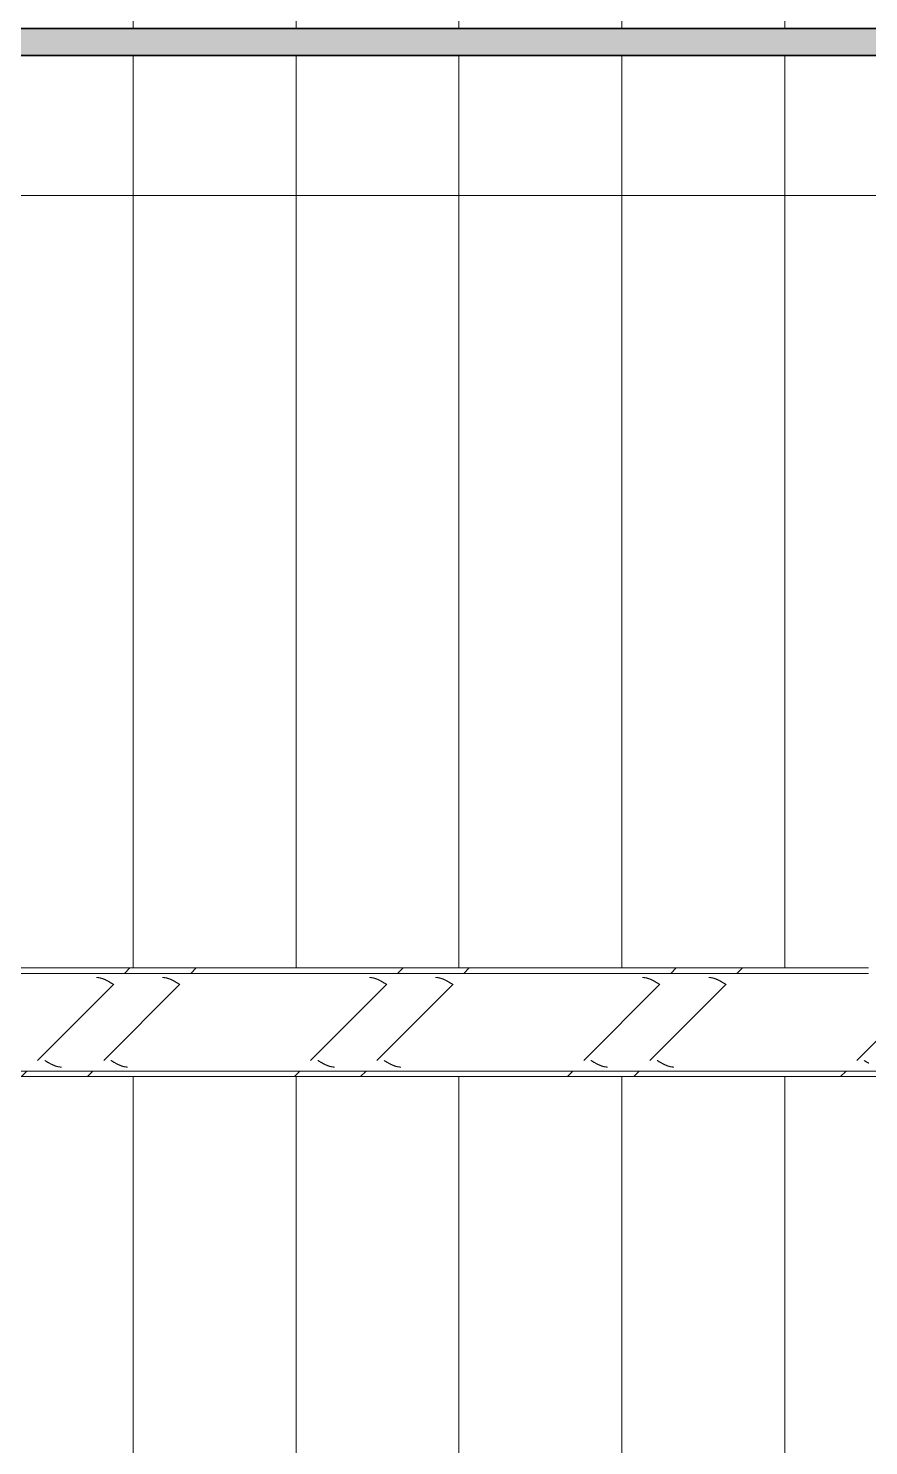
# Model space of a CAD drawing. Header units: centimetres. Extents: x 710 to 12582, y -437 to 1921.
# Drawn here: x 9595.6 to 9750.3, y 649.8 to 910.8 of the extents above; entities that cross this region are included whole.
import ezdxf

# ---------------------------------------------------------------- set-up
doc = ezdxf.new("R2010")
doc.units = ezdxf.units.CM
for name, color, linetype, lineweight in [('A-CLNG', 7, 'Continuous', 9), ('A-ROOF', 7, 'Continuous', 9), ('A-ROOF-PATT', 7, 'Continuous', 35), ('A-WALL-PATT', 7, 'Continuous', 35), ('S-BEAM', 7, 'Continuous', 9)]:
    doc.layers.add(name, color=color, linetype=linetype, lineweight=lineweight)
pattern_1 = [(45, (-4995.467, 712), (-25.14472, 25.14472), []), (45, (-4995.467, 750.1), (-25.14472, 25.14472), [])]

# ---------------------------------------------------------------- blocks, each defined once
blk = doc.blocks.new('FP_32-Sección 5')
at = {"layer": 'S-BEAM', "color": 9, "true_color": 0xc0c0c0}
for p, q in [((-10222.21, 736.04), (-10222.17, 736.04)), ((-10222.17, 736.04), (-10222.12, 736.04)), ((-10222.12, 736.04), (-10222.07, 736.03)), ((-10222.07, 736.03), (-10222.02, 736.03)), ((-10222.02, 736.03), (-10221.97, 736.03)), ((-10221.97, 736.03), (-10221.92, 736.02)), ((-10221.92, 736.02), (-10221.87, 736.02)), ((-10221.87, 736.02), (-10221.83, 736.01)), ((-10221.83, 736.01), (-10221.78, 736)), ((-10221.78, 736), (-10221.73, 735.99)), ((-10221.73, 735.99), (-10221.68, 735.99)), ((-10221.68, 735.99), (-10221.63, 735.98)), ((-10221.63, 735.98), (-10221.58, 735.97)), ((-10221.58, 735.97), (-10221.53, 735.96)), ((-10221.53, 735.96), (-10221.49, 735.95)), ((-10221.49, 735.95), (-10221.44, 735.93)), ((-10221.44, 735.93), (-10221.39, 735.92)), ((-10221.39, 735.92), (-10221.34, 735.91)), ((-10221.34, 735.91), (-10221.29, 735.89)), ((-10221.29, 735.89), (-10221.24, 735.88)), ((-10221.24, 735.88), (-10221.19, 735.86)), ((-10221.19, 735.86), (-10221.15, 735.85)), ((-10221.15, 735.85), (-10221.1, 735.83)), ((-10221.1, 735.83), (-10221.05, 735.81)), ((-10221.05, 735.81), (-10221, 735.8)), ((-10221, 735.8), (-10220.95, 735.78)), ((-10220.95, 735.78), (-10220.9, 735.76)), ((-10220.9, 735.76), (-10220.85, 735.74)), ((-10220.85, 735.74), (-10220.81, 735.72)), ((-10220.81, 735.72), (-10220.76, 735.7)), ((-10220.76, 735.7), (-10220.71, 735.68)), ((-10220.71, 735.68), (-10220.66, 735.66)), ((-10220.66, 735.66), (-10220.61, 735.64)), ((-10220.61, 735.64), (-10220.56, 735.61)), ((-10220.56, 735.61), (-10220.51, 735.59)), ((-10220.51, 735.59), (-10220.47, 735.57)), ((-10220.47, 735.57), (-10220.42, 735.54)), ((-10220.42, 735.54), (-10220.37, 735.52)), ((-10220.37, 735.52), (-10220.32, 735.49)), ((-10220.32, 735.49), (-10220.27, 735.47)), ((-10220.27, 735.47), (-10220.22, 735.44)), ((-10220.22, 735.44), (-10220.17, 735.42)), ((-10220.17, 735.42), (-10220.13, 735.39)), ((-10220.13, 735.39), (-10220.08, 735.36)), ((-10220.08, 735.36), (-10220.03, 735.34)), ((-10220.03, 735.34), (-10219.98, 735.31)), ((-10219.98, 735.31), (-10219.93, 735.28)), ((-10219.93, 735.28), (-10219.88, 735.25)), ((-10219.88, 735.25), (-10219.83, 735.22)), ((-10219.83, 735.22), (-10219.79, 735.2)), ((-10219.79, 735.2), (-10219.74, 735.17)), ((-10219.74, 735.17), (-10219.69, 735.14)), ((-10219.69, 735.14), (-10219.64, 735.11)), ((-10219.64, 735.11), (-10219.59, 735.08)), ((-10219.59, 735.08), (-10219.54, 735.05)), ((-10219.54, 735.05), (-10219.49, 735.02)), ((-10219.49, 735.02), (-10219.44, 734.99)), ((-10219.44, 734.99), (-10219.4, 734.96)), ((-10219.4, 734.96), (-10219.35, 734.93)), ((-10219.35, 734.93), (-10219.3, 734.9)), ((-10219.3, 734.9), (-10219.25, 734.87)), ((-10219.25, 734.87), (-10219.2, 734.84)), ((-10219.2, 734.84), (-10219.15, 734.81)), ((-10210.03, 736.04), (-10209.98, 736.04)), ((-10209.98, 736.04), (-10209.93, 736.04)), ((-10209.93, 736.04), (-10209.88, 736.03)), ((-10209.88, 736.03), (-10209.83, 736.03)), ((-10209.83, 736.03), (-10209.78, 736.03)), ((-10209.78, 736.03), (-10209.73, 736.02)), ((-10209.73, 736.02), (-10209.69, 736.02)), ((-10209.69, 736.02), (-10209.64, 736.01)), ((-10209.64, 736.01), (-10209.59, 736)), ((-10209.59, 736), (-10209.54, 735.99)), ((-10209.54, 735.99), (-10209.49, 735.99)), ((-10209.49, 735.99), (-10209.44, 735.98)), ((-10209.44, 735.98), (-10209.39, 735.97)), ((-10209.39, 735.97), (-10209.35, 735.96)), ((-10209.35, 735.96), (-10209.3, 735.95)), ((-10209.3, 735.95), (-10209.25, 735.93)), ((-10209.25, 735.93), (-10209.2, 735.92)), ((-10209.2, 735.92), (-10209.15, 735.91)), ((-10209.15, 735.91), (-10209.1, 735.89)), ((-10209.1, 735.89), (-10209.05, 735.88)), ((-10209.05, 735.88), (-10209, 735.86)), ((-10209, 735.86), (-10208.96, 735.85)), ((-10208.96, 735.85), (-10208.91, 735.83)), ((-10208.91, 735.83), (-10208.86, 735.81)), ((-10208.86, 735.81), (-10208.81, 735.8)), ((-10208.81, 735.8), (-10208.76, 735.78)), ((-10208.76, 735.78), (-10208.71, 735.76)), ((-10208.71, 735.76), (-10208.66, 735.74)), ((-10208.66, 735.74), (-10208.62, 735.72)), ((-10208.62, 735.72), (-10208.57, 735.7)), ((-10208.57, 735.7), (-10208.52, 735.68)), ((-10208.52, 735.68), (-10208.47, 735.66)), ((-10208.47, 735.66), (-10208.42, 735.64)), ((-10208.42, 735.64), (-10208.37, 735.61)), ((-10208.37, 735.61), (-10208.32, 735.59)), ((-10208.32, 735.59), (-10208.28, 735.57)), ((-10208.28, 735.57), (-10208.23, 735.54)), ((-10208.23, 735.54), (-10208.18, 735.52)), ((-10208.18, 735.52), (-10208.13, 735.49)), ((-10208.13, 735.49), (-10208.08, 735.47)), ((-10208.08, 735.47), (-10208.03, 735.44)), ((-10208.03, 735.44), (-10207.98, 735.42)), ((-10207.98, 735.42), (-10207.94, 735.39)), ((-10207.94, 735.39), (-10207.89, 735.36)), ((-10207.89, 735.36), (-10207.84, 735.34)), ((-10207.84, 735.34), (-10207.79, 735.31)), ((-10207.79, 735.31), (-10207.74, 735.28)), ((-10207.74, 735.28), (-10207.69, 735.25)), ((-10207.69, 735.25), (-10207.64, 735.22)), ((-10207.64, 735.22), (-10207.6, 735.2)), ((-10207.6, 735.2), (-10207.55, 735.17)), ((-10207.55, 735.17), (-10207.5, 735.14)), ((-10207.5, 735.14), (-10207.45, 735.11)), ((-10207.45, 735.11), (-10207.4, 735.08)), ((-10207.4, 735.08), (-10207.35, 735.05)), ((-10207.35, 735.05), (-10207.3, 735.02)), ((-10207.3, 735.02), (-10207.26, 734.99)), ((-10207.26, 734.99), (-10207.21, 734.96)), ((-10207.21, 734.96), (-10207.16, 734.93)), ((-10207.16, 734.93), (-10207.11, 734.9)), ((-10207.11, 734.9), (-10207.06, 734.87)), ((-10207.06, 734.87), (-10207.01, 734.84)), ((-10207.01, 734.84), (-10206.96, 734.81)), ((-10171.93, 736.04), (-10171.88, 736.04)), ((-10171.88, 736.04), (-10171.83, 736.04)), ((-10171.83, 736.04), (-10171.78, 736.03)), ((-10171.78, 736.03), (-10171.73, 736.03)), ((-10171.73, 736.03), (-10171.68, 736.03)), ((-10171.68, 736.03), (-10171.63, 736.02)), ((-10171.63, 736.02), (-10171.59, 736.02)), ((-10171.59, 736.02), (-10171.54, 736.01)), ((-10171.54, 736.01), (-10171.49, 736)), ((-10171.49, 736), (-10171.44, 735.99)), ((-10171.44, 735.99), (-10171.39, 735.99)), ((-10171.39, 735.99), (-10171.34, 735.98)), ((-10171.34, 735.98), (-10171.29, 735.97)), ((-10171.29, 735.97), (-10171.25, 735.96)), ((-10171.25, 735.96), (-10171.2, 735.95)), ((-10171.2, 735.95), (-10171.15, 735.93)), ((-10171.15, 735.93), (-10171.1, 735.92)), ((-10171.1, 735.92), (-10171.05, 735.91)), ((-10171.05, 735.91), (-10171, 735.89)), ((-10171, 735.89), (-10170.95, 735.88)), ((-10170.95, 735.88), (-10170.9, 735.86)), ((-10170.9, 735.86), (-10170.86, 735.85)), ((-10170.86, 735.85), (-10170.81, 735.83)), ((-10170.81, 735.83), (-10170.76, 735.81)), ((-10170.76, 735.81), (-10170.71, 735.8)), ((-10170.71, 735.8), (-10170.66, 735.78)), ((-10170.66, 735.78), (-10170.61, 735.76)), ((-10170.61, 735.76), (-10170.56, 735.74)), ((-10170.56, 735.74), (-10170.52, 735.72)), ((-10170.52, 735.72), (-10170.47, 735.7)), ((-10170.47, 735.7), (-10170.42, 735.68)), ((-10170.42, 735.68), (-10170.37, 735.66)), ((-10170.37, 735.66), (-10170.32, 735.64)), ((-10170.32, 735.64), (-10170.27, 735.61)), ((-10170.27, 735.61), (-10170.22, 735.59)), ((-10170.22, 735.59), (-10170.18, 735.57)), ((-10170.18, 735.57), (-10170.13, 735.54)), ((-10170.13, 735.54), (-10170.08, 735.52)), ((-10170.08, 735.52), (-10170.03, 735.49)), ((-10170.03, 735.49), (-10169.98, 735.47)), ((-10169.98, 735.47), (-10169.93, 735.44)), ((-10169.93, 735.44), (-10169.88, 735.42)), ((-10169.88, 735.42), (-10169.84, 735.39)), ((-10169.84, 735.39), (-10169.79, 735.36)), ((-10169.79, 735.36), (-10169.74, 735.34)), ((-10169.74, 735.34), (-10169.69, 735.31)), ((-10169.69, 735.31), (-10169.64, 735.28)), ((-10169.64, 735.28), (-10169.59, 735.25)), ((-10169.59, 735.25), (-10169.54, 735.22)), ((-10169.54, 735.22), (-10169.5, 735.2)), ((-10169.5, 735.2), (-10169.45, 735.17)), ((-10169.45, 735.17), (-10169.4, 735.14)), ((-10169.4, 735.14), (-10169.35, 735.11)), ((-10169.35, 735.11), (-10169.3, 735.08)), ((-10169.3, 735.08), (-10169.25, 735.05)), ((-10169.25, 735.05), (-10169.2, 735.02)), ((-10169.2, 735.02), (-10169.16, 734.99)), ((-10169.16, 734.99), (-10169.11, 734.96)), ((-10169.11, 734.96), (-10169.06, 734.93)), ((-10169.06, 734.93), (-10169.01, 734.9)), ((-10169.01, 734.9), (-10168.96, 734.87)), ((-10168.96, 734.87), (-10168.91, 734.84)), ((-10168.91, 734.84), (-10168.86, 734.81)), ((-10159.74, 736.04), (-10159.69, 736.04)), ((-10159.69, 736.04), (-10159.64, 736.04)), ((-10159.64, 736.04), (-10159.59, 736.03)), ((-10159.59, 736.03), (-10159.54, 736.03)), ((-10159.54, 736.03), (-10159.49, 736.03)), ((-10159.49, 736.03), (-10159.44, 736.02)), ((-10159.44, 736.02), (-10159.4, 736.02)), ((-10159.4, 736.02), (-10159.35, 736.01)), ((-10159.35, 736.01), (-10159.3, 736)), ((-10159.3, 736), (-10159.25, 735.99)), ((-10159.25, 735.99), (-10159.2, 735.99)), ((-10159.2, 735.99), (-10159.15, 735.98)), ((-10159.15, 735.98), (-10159.1, 735.97)), ((-10159.1, 735.97), (-10159.06, 735.96)), ((-10159.06, 735.96), (-10159.01, 735.95)), ((-10159.01, 735.95), (-10158.96, 735.93)), ((-10158.96, 735.93), (-10158.91, 735.92)), ((-10158.91, 735.92), (-10158.86, 735.91)), ((-10158.86, 735.91), (-10158.81, 735.89)), ((-10158.81, 735.89), (-10158.76, 735.88)), ((-10158.76, 735.88), (-10158.72, 735.86)), ((-10158.72, 735.86), (-10158.67, 735.85)), ((-10158.67, 735.85), (-10158.62, 735.83)), ((-10158.62, 735.83), (-10158.57, 735.81)), ((-10158.57, 735.81), (-10158.52, 735.8)), ((-10158.52, 735.8), (-10158.47, 735.78)), ((-10158.47, 735.78), (-10158.42, 735.76)), ((-10158.42, 735.76), (-10158.38, 735.74)), ((-10158.38, 735.74), (-10158.33, 735.72)), ((-10158.33, 735.72), (-10158.28, 735.7)), ((-10158.28, 735.7), (-10158.23, 735.68)), ((-10158.23, 735.68), (-10158.18, 735.66)), ((-10158.18, 735.66), (-10158.13, 735.64)), ((-10158.13, 735.64), (-10158.08, 735.61)), ((-10158.08, 735.61), (-10158.04, 735.59)), ((-10158.04, 735.59), (-10157.99, 735.57)), ((-10157.99, 735.57), (-10157.94, 735.54)), ((-10157.94, 735.54), (-10157.89, 735.52)), ((-10157.89, 735.52), (-10157.84, 735.49)), ((-10157.84, 735.49), (-10157.79, 735.47)), ((-10157.79, 735.47), (-10157.74, 735.44)), ((-10157.74, 735.44), (-10157.69, 735.42)), ((-10157.69, 735.42), (-10157.65, 735.39)), ((-10157.65, 735.39), (-10157.6, 735.36)), ((-10157.6, 735.36), (-10157.55, 735.34)), ((-10157.55, 735.34), (-10157.5, 735.31)), ((-10157.5, 735.31), (-10157.45, 735.28)), ((-10157.45, 735.28), (-10157.4, 735.25)), ((-10157.4, 735.25), (-10157.35, 735.22)), ((-10157.35, 735.22), (-10157.31, 735.2)), ((-10157.31, 735.2), (-10157.26, 735.17)), ((-10157.26, 735.17), (-10157.21, 735.14)), ((-10157.21, 735.14), (-10157.16, 735.11)), ((-10157.16, 735.11), (-10157.11, 735.08)), ((-10157.11, 735.08), (-10157.06, 735.05)), ((-10157.06, 735.05), (-10157.01, 735.02)), ((-10157.01, 735.02), (-10156.97, 734.99)), ((-10156.97, 734.99), (-10156.92, 734.96)), ((-10156.92, 734.96), (-10156.87, 734.93)), ((-10156.87, 734.93), (-10156.82, 734.9)), ((-10156.82, 734.9), (-10156.77, 734.87)), ((-10156.77, 734.87), (-10156.72, 734.84)), ((-10156.72, 734.84), (-10156.67, 734.81)), ((-10121.64, 736.04), (-10121.59, 736.04)), ((-10121.59, 736.04), (-10121.54, 736.04)), ((-10121.54, 736.04), (-10121.49, 736.03)), ((-10121.49, 736.03), (-10121.44, 736.03)), ((-10121.44, 736.03), (-10121.39, 736.03)), ((-10121.39, 736.03), (-10121.34, 736.02)), ((-10121.34, 736.02), (-10121.3, 736.02)), ((-10121.3, 736.02), (-10121.25, 736.01)), ((-10121.25, 736.01), (-10121.2, 736)), ((-10121.2, 736), (-10121.15, 735.99)), ((-10121.15, 735.99), (-10121.1, 735.99)), ((-10121.1, 735.99), (-10121.05, 735.98)), ((-10121.05, 735.98), (-10121, 735.97)), ((-10121, 735.97), (-10120.96, 735.96)), ((-10120.96, 735.96), (-10120.91, 735.95)), ((-10120.91, 735.95), (-10120.86, 735.93)), ((-10120.86, 735.93), (-10120.81, 735.92)), ((-10120.81, 735.92), (-10120.76, 735.91)), ((-10120.76, 735.91), (-10120.71, 735.89)), ((-10120.71, 735.89), (-10120.66, 735.88)), ((-10120.66, 735.88), (-10120.62, 735.86)), ((-10120.62, 735.86), (-10120.57, 735.85)), ((-10120.57, 735.85), (-10120.52, 735.83)), ((-10120.52, 735.83), (-10120.47, 735.81)), ((-10120.47, 735.81), (-10120.42, 735.8)), ((-10120.42, 735.8), (-10120.37, 735.78)), ((-10120.37, 735.78), (-10120.32, 735.76)), ((-10120.32, 735.76), (-10120.28, 735.74)), ((-10120.28, 735.74), (-10120.23, 735.72)), ((-10120.23, 735.72), (-10120.18, 735.7)), ((-10120.18, 735.7), (-10120.13, 735.68)), ((-10120.13, 735.68), (-10120.08, 735.66)), ((-10120.08, 735.66), (-10120.03, 735.64)), ((-10120.03, 735.64), (-10119.98, 735.61)), ((-10119.98, 735.61), (-10119.94, 735.59)), ((-10119.94, 735.59), (-10119.89, 735.57)), ((-10119.89, 735.57), (-10119.84, 735.54)), ((-10119.84, 735.54), (-10119.79, 735.52)), ((-10119.79, 735.52), (-10119.74, 735.49)), ((-10119.74, 735.49), (-10119.69, 735.47)), ((-10119.69, 735.47), (-10119.64, 735.44)), ((-10119.64, 735.44), (-10119.59, 735.42)), ((-10119.59, 735.42), (-10119.55, 735.39)), ((-10119.55, 735.39), (-10119.5, 735.36)), ((-10119.5, 735.36), (-10119.45, 735.34)), ((-10119.45, 735.34), (-10119.4, 735.31)), ((-10119.4, 735.31), (-10119.35, 735.28)), ((-10119.35, 735.28), (-10119.3, 735.25)), ((-10119.3, 735.25), (-10119.25, 735.22)), ((-10119.25, 735.22), (-10119.21, 735.2)), ((-10119.21, 735.2), (-10119.16, 735.17)), ((-10119.16, 735.17), (-10119.11, 735.14)), ((-10119.11, 735.14), (-10119.06, 735.11)), ((-10119.06, 735.11), (-10119.01, 735.08)), ((-10119.01, 735.08), (-10118.96, 735.05)), ((-10118.96, 735.05), (-10118.91, 735.02)), ((-10118.91, 735.02), (-10118.87, 734.99)), ((-10118.87, 734.99), (-10118.82, 734.96)), ((-10118.82, 734.96), (-10118.77, 734.93)), ((-10118.77, 734.93), (-10118.72, 734.9)), ((-10118.72, 734.9), (-10118.67, 734.87)), ((-10118.67, 734.87), (-10118.62, 734.84)), ((-10118.62, 734.84), (-10118.57, 734.81)), ((-10109.45, 736.04), (-10109.4, 736.04)), ((-10109.4, 736.04), (-10109.35, 736.04)), ((-10109.35, 736.04), (-10109.3, 736.03)), ((-10109.3, 736.03), (-10109.25, 736.03)), ((-10109.25, 736.03), (-10109.2, 736.03)), ((-10109.2, 736.03), (-10109.15, 736.02)), ((-10109.15, 736.02), (-10109.11, 736.02)), ((-10109.11, 736.02), (-10109.06, 736.01)), ((-10109.06, 736.01), (-10109.01, 736)), ((-10109.01, 736), (-10108.96, 735.99)), ((-10108.96, 735.99), (-10108.91, 735.99)), ((-10108.91, 735.99), (-10108.86, 735.98)), ((-10108.86, 735.98), (-10108.81, 735.97)), ((-10108.81, 735.97), (-10108.77, 735.96)), ((-10108.77, 735.96), (-10108.72, 735.95)), ((-10108.72, 735.95), (-10108.67, 735.93)), ((-10108.67, 735.93), (-10108.62, 735.92)), ((-10108.62, 735.92), (-10108.57, 735.91)), ((-10108.57, 735.91), (-10108.52, 735.89)), ((-10108.52, 735.89), (-10108.47, 735.88)), ((-10108.47, 735.88), (-10108.43, 735.86)), ((-10108.43, 735.86), (-10108.38, 735.85)), ((-10108.38, 735.85), (-10108.33, 735.83)), ((-10108.33, 735.83), (-10108.28, 735.81)), ((-10108.28, 735.81), (-10108.23, 735.8)), ((-10108.23, 735.8), (-10108.18, 735.78)), ((-10108.18, 735.78), (-10108.13, 735.76)), ((-10108.13, 735.76), (-10108.09, 735.74)), ((-10108.09, 735.74), (-10108.04, 735.72)), ((-10108.04, 735.72), (-10107.99, 735.7)), ((-10107.99, 735.7), (-10107.94, 735.68)), ((-10107.94, 735.68), (-10107.89, 735.66)), ((-10107.89, 735.66), (-10107.84, 735.64)), ((-10107.84, 735.64), (-10107.79, 735.61)), ((-10107.79, 735.61), (-10107.75, 735.59)), ((-10107.75, 735.59), (-10107.7, 735.57)), ((-10107.7, 735.57), (-10107.65, 735.54)), ((-10107.65, 735.54), (-10107.6, 735.52)), ((-10107.6, 735.52), (-10107.55, 735.49)), ((-10107.55, 735.49), (-10107.5, 735.47)), ((-10107.5, 735.47), (-10107.45, 735.44)), ((-10107.45, 735.44), (-10107.41, 735.42)), ((-10107.41, 735.42), (-10107.36, 735.39)), ((-10107.36, 735.39), (-10107.31, 735.36)), ((-10107.31, 735.36), (-10107.26, 735.34)), ((-10107.26, 735.34), (-10107.21, 735.31)), ((-10107.21, 735.31), (-10107.16, 735.28)), ((-10107.16, 735.28), (-10107.11, 735.25)), ((-10107.11, 735.25), (-10107.07, 735.22)), ((-10107.07, 735.22), (-10107.02, 735.2)), ((-10107.02, 735.2), (-10106.97, 735.17)), ((-10106.97, 735.17), (-10106.92, 735.14)), ((-10106.92, 735.14), (-10106.87, 735.11)), ((-10106.87, 735.11), (-10106.82, 735.08)), ((-10106.82, 735.08), (-10106.77, 735.05)), ((-10106.77, 735.05), (-10106.73, 735.02)), ((-10106.73, 735.02), (-10106.68, 734.99)), ((-10106.68, 734.99), (-10106.63, 734.96)), ((-10106.63, 734.96), (-10106.58, 734.93)), ((-10106.58, 734.93), (-10106.53, 734.9)), ((-10106.53, 734.9), (-10106.48, 734.87)), ((-10106.48, 734.87), (-10106.43, 734.84)), ((-10106.43, 734.84), (-10106.38, 734.81))]:
    blk.add_line(p, q, dxfattribs=at)
blk = doc.blocks.new('FP_33-Sección 5')
at = {"layer": 'S-BEAM', "color": 9, "true_color": 0xc0c0c0}
for p, q in [((-10231.71, 720.77), (-10231.67, 720.74)), ((-10231.67, 720.74), (-10231.62, 720.71)), ((-10231.62, 720.71), (-10231.57, 720.68)), ((-10231.57, 720.68), (-10231.52, 720.65)), ((-10231.52, 720.65), (-10231.47, 720.62)), ((-10231.47, 720.62), (-10231.42, 720.59)), ((-10231.42, 720.59), (-10231.37, 720.56)), ((-10231.37, 720.56), (-10231.32, 720.53)), ((-10231.32, 720.53), (-10231.28, 720.5)), ((-10231.28, 720.5), (-10231.23, 720.47)), ((-10231.23, 720.47), (-10231.18, 720.44)), ((-10219.52, 720.77), (-10219.48, 720.74)), ((-10219.48, 720.74), (-10219.43, 720.71)), ((-10219.43, 720.71), (-10219.38, 720.68)), ((-10219.38, 720.68), (-10219.33, 720.65)), ((-10219.33, 720.65), (-10219.28, 720.62)), ((-10219.28, 720.62), (-10219.23, 720.59)), ((-10219.23, 720.59), (-10219.18, 720.56)), ((-10219.18, 720.56), (-10219.14, 720.53)), ((-10219.14, 720.53), (-10219.09, 720.5)), ((-10219.09, 720.5), (-10219.04, 720.47)), ((-10219.04, 720.47), (-10218.99, 720.44)), ((-10181.42, 720.77), (-10181.38, 720.74)), ((-10181.38, 720.74), (-10181.33, 720.71)), ((-10181.33, 720.71), (-10181.28, 720.68)), ((-10181.28, 720.68), (-10181.23, 720.65)), ((-10181.23, 720.65), (-10181.18, 720.62)), ((-10181.18, 720.62), (-10181.13, 720.59)), ((-10181.13, 720.59), (-10181.08, 720.56)), ((-10181.08, 720.56), (-10181.04, 720.53)), ((-10181.04, 720.53), (-10180.99, 720.5)), ((-10180.99, 720.5), (-10180.94, 720.47)), ((-10180.94, 720.47), (-10180.89, 720.44)), ((-10169.23, 720.77), (-10169.19, 720.74)), ((-10169.19, 720.74), (-10169.14, 720.71)), ((-10169.14, 720.71), (-10169.09, 720.68)), ((-10169.09, 720.68), (-10169.04, 720.65)), ((-10169.04, 720.65), (-10168.99, 720.62)), ((-10168.99, 720.62), (-10168.94, 720.59)), ((-10168.94, 720.59), (-10168.89, 720.56)), ((-10168.89, 720.56), (-10168.85, 720.53)), ((-10168.85, 720.53), (-10168.8, 720.5)), ((-10168.8, 720.5), (-10168.75, 720.47)), ((-10168.75, 720.47), (-10168.7, 720.44)), ((-10131.13, 720.77), (-10131.09, 720.74)), ((-10131.09, 720.74), (-10131.04, 720.71)), ((-10131.04, 720.71), (-10130.99, 720.68)), ((-10130.99, 720.68), (-10130.94, 720.65)), ((-10130.94, 720.65), (-10130.89, 720.62)), ((-10130.89, 720.62), (-10130.84, 720.59)), ((-10130.84, 720.59), (-10130.79, 720.56)), ((-10130.79, 720.56), (-10130.75, 720.53)), ((-10130.75, 720.53), (-10130.7, 720.5)), ((-10130.7, 720.5), (-10130.65, 720.47)), ((-10130.65, 720.47), (-10130.6, 720.44)), ((-10118.95, 720.77), (-10118.9, 720.74)), ((-10118.9, 720.74), (-10118.85, 720.71)), ((-10118.85, 720.71), (-10118.8, 720.68)), ((-10118.8, 720.68), (-10118.75, 720.65)), ((-10118.75, 720.65), (-10118.7, 720.62)), ((-10118.7, 720.62), (-10118.65, 720.59)), ((-10118.65, 720.59), (-10118.61, 720.56)), ((-10118.61, 720.56), (-10118.56, 720.53)), ((-10118.56, 720.53), (-10118.51, 720.5)), ((-10118.51, 720.5), (-10118.46, 720.47)), ((-10118.46, 720.47), (-10118.41, 720.44)), ((-10080.85, 720.77), (-10080.8, 720.74)), ((-10080.8, 720.74), (-10080.75, 720.71)), ((-10080.75, 720.71), (-10080.7, 720.68)), ((-10080.7, 720.68), (-10080.65, 720.65)), ((-10080.65, 720.65), (-10080.6, 720.62)), ((-10080.6, 720.62), (-10080.55, 720.59)), ((-10080.55, 720.59), (-10080.51, 720.56)), ((-10080.51, 720.56), (-10080.46, 720.53)), ((-10080.46, 720.53), (-10080.41, 720.5)), ((-10080.41, 720.5), (-10080.36, 720.47)), ((-10080.36, 720.47), (-10080.31, 720.44)), ((-10231.18, 720.44), (-10231.13, 720.41)), ((-10231.13, 720.41), (-10231.08, 720.39)), ((-10231.08, 720.39), (-10231.03, 720.36)), ((-10231.03, 720.36), (-10230.98, 720.33)), ((-10230.98, 720.33), (-10230.94, 720.3)), ((-10230.94, 720.3), (-10230.89, 720.27)), ((-10230.89, 720.27), (-10230.84, 720.25)), ((-10230.84, 720.25), (-10230.79, 720.22)), ((-10230.79, 720.22), (-10230.74, 720.19)), ((-10230.74, 720.19), (-10230.69, 720.16)), ((-10230.69, 720.16), (-10230.64, 720.14)), ((-10230.64, 720.14), (-10230.6, 720.11)), ((-10230.6, 720.11), (-10230.55, 720.09)), ((-10230.55, 720.09), (-10230.5, 720.06)), ((-10230.5, 720.06), (-10230.45, 720.04)), ((-10230.45, 720.04), (-10230.4, 720.01)), ((-10230.4, 720.01), (-10230.35, 719.99)), ((-10230.35, 719.99), (-10230.3, 719.97)), ((-10230.3, 719.97), (-10230.26, 719.95)), ((-10230.26, 719.95), (-10230.21, 719.92)), ((-10230.21, 719.92), (-10230.16, 719.9)), ((-10230.16, 719.9), (-10230.11, 719.88)), ((-10230.11, 719.88), (-10230.06, 719.86)), ((-10230.06, 719.86), (-10230.01, 719.84)), ((-10230.01, 719.84), (-10229.96, 719.82)), ((-10229.96, 719.82), (-10229.92, 719.8)), ((-10229.92, 719.8), (-10229.87, 719.78)), ((-10229.87, 719.78), (-10229.82, 719.77)), ((-10229.82, 719.77), (-10229.77, 719.75)), ((-10229.77, 719.75), (-10229.72, 719.73)), ((-10229.72, 719.73), (-10229.67, 719.72)), ((-10229.67, 719.72), (-10229.62, 719.7)), ((-10229.62, 719.7), (-10229.58, 719.69)), ((-10229.58, 719.69), (-10229.53, 719.67)), ((-10229.53, 719.67), (-10229.48, 719.66)), ((-10229.48, 719.66), (-10229.43, 719.65)), ((-10229.43, 719.65), (-10229.38, 719.64)), ((-10229.38, 719.64), (-10229.33, 719.62)), ((-10229.33, 719.62), (-10229.28, 719.61)), ((-10229.28, 719.61), (-10229.24, 719.6)), ((-10229.24, 719.6), (-10229.19, 719.59)), ((-10229.19, 719.59), (-10229.14, 719.59)), ((-10229.14, 719.59), (-10229.09, 719.58)), ((-10229.09, 719.58), (-10229.04, 719.57)), ((-10229.04, 719.57), (-10228.99, 719.57)), ((-10228.99, 719.57), (-10228.94, 719.56)), ((-10228.94, 719.56), (-10228.9, 719.56)), ((-10228.9, 719.56), (-10228.85, 719.55)), ((-10228.85, 719.55), (-10228.8, 719.55)), ((-10228.8, 719.55), (-10228.75, 719.55)), ((-10228.75, 719.55), (-10228.7, 719.54)), ((-10228.7, 719.54), (-10228.65, 719.54)), ((-10218.99, 720.44), (-10218.94, 720.41)), ((-10218.94, 720.41), (-10218.89, 720.39)), ((-10218.89, 720.39), (-10218.84, 720.36)), ((-10218.84, 720.36), (-10218.8, 720.33)), ((-10218.8, 720.33), (-10218.75, 720.3)), ((-10218.75, 720.3), (-10218.7, 720.27)), ((-10218.7, 720.27), (-10218.65, 720.25)), ((-10218.65, 720.25), (-10218.6, 720.22)), ((-10218.6, 720.22), (-10218.55, 720.19)), ((-10218.55, 720.19), (-10218.5, 720.16)), ((-10218.5, 720.16), (-10218.46, 720.14)), ((-10218.46, 720.14), (-10218.41, 720.11)), ((-10218.41, 720.11), (-10218.36, 720.09)), ((-10218.36, 720.09), (-10218.31, 720.06)), ((-10218.31, 720.06), (-10218.26, 720.04)), ((-10218.26, 720.04), (-10218.21, 720.01)), ((-10218.21, 720.01), (-10218.16, 719.99)), ((-10218.16, 719.99), (-10218.11, 719.97)), ((-10218.11, 719.97), (-10218.07, 719.95)), ((-10218.07, 719.95), (-10218.02, 719.92)), ((-10218.02, 719.92), (-10217.97, 719.9)), ((-10217.97, 719.9), (-10217.92, 719.88)), ((-10217.92, 719.88), (-10217.87, 719.86)), ((-10217.87, 719.86), (-10217.82, 719.84)), ((-10217.82, 719.84), (-10217.77, 719.82)), ((-10217.77, 719.82), (-10217.73, 719.8)), ((-10217.73, 719.8), (-10217.68, 719.78)), ((-10217.68, 719.78), (-10217.63, 719.77)), ((-10217.63, 719.77), (-10217.58, 719.75)), ((-10217.58, 719.75), (-10217.53, 719.73)), ((-10217.53, 719.73), (-10217.48, 719.72)), ((-10217.48, 719.72), (-10217.43, 719.7)), ((-10217.43, 719.7), (-10217.39, 719.69)), ((-10217.39, 719.69), (-10217.34, 719.67)), ((-10217.34, 719.67), (-10217.29, 719.66)), ((-10217.29, 719.66), (-10217.24, 719.65)), ((-10217.24, 719.65), (-10217.19, 719.64)), ((-10217.19, 719.64), (-10217.14, 719.62)), ((-10217.14, 719.62), (-10217.09, 719.61)), ((-10217.09, 719.61), (-10217.05, 719.6)), ((-10217.05, 719.6), (-10217, 719.59)), ((-10217, 719.59), (-10216.95, 719.59)), ((-10216.95, 719.59), (-10216.9, 719.58)), ((-10216.9, 719.58), (-10216.85, 719.57)), ((-10216.85, 719.57), (-10216.8, 719.57)), ((-10216.8, 719.57), (-10216.75, 719.56)), ((-10216.75, 719.56), (-10216.71, 719.56)), ((-10216.71, 719.56), (-10216.66, 719.55)), ((-10216.66, 719.55), (-10216.61, 719.55)), ((-10216.61, 719.55), (-10216.56, 719.55)), ((-10216.56, 719.55), (-10216.51, 719.54)), ((-10216.51, 719.54), (-10216.46, 719.54)), ((-10180.89, 720.44), (-10180.84, 720.41)), ((-10180.84, 720.41), (-10180.79, 720.39)), ((-10180.79, 720.39), (-10180.74, 720.36)), ((-10180.74, 720.36), (-10180.7, 720.33)), ((-10180.7, 720.33), (-10180.65, 720.3)), ((-10180.65, 720.3), (-10180.6, 720.27)), ((-10180.6, 720.27), (-10180.55, 720.25)), ((-10180.55, 720.25), (-10180.5, 720.22)), ((-10180.5, 720.22), (-10180.45, 720.19)), ((-10180.45, 720.19), (-10180.4, 720.16)), ((-10180.4, 720.16), (-10180.36, 720.14)), ((-10180.36, 720.14), (-10180.31, 720.11)), ((-10180.31, 720.11), (-10180.26, 720.09)), ((-10180.26, 720.09), (-10180.21, 720.06)), ((-10180.21, 720.06), (-10180.16, 720.04)), ((-10180.16, 720.04), (-10180.11, 720.01)), ((-10180.11, 720.01), (-10180.06, 719.99)), ((-10180.06, 719.99), (-10180.01, 719.97)), ((-10180.01, 719.97), (-10179.97, 719.95)), ((-10179.97, 719.95), (-10179.92, 719.92)), ((-10179.92, 719.92), (-10179.87, 719.9)), ((-10179.87, 719.9), (-10179.82, 719.88)), ((-10179.82, 719.88), (-10179.77, 719.86)), ((-10179.77, 719.86), (-10179.72, 719.84)), ((-10179.72, 719.84), (-10179.67, 719.82)), ((-10179.67, 719.82), (-10179.63, 719.8)), ((-10179.63, 719.8), (-10179.58, 719.78)), ((-10179.58, 719.78), (-10179.53, 719.77)), ((-10179.53, 719.77), (-10179.48, 719.75)), ((-10179.48, 719.75), (-10179.43, 719.73)), ((-10179.43, 719.73), (-10179.38, 719.72)), ((-10179.38, 719.72), (-10179.33, 719.7)), ((-10179.33, 719.7), (-10179.29, 719.69)), ((-10179.29, 719.69), (-10179.24, 719.67)), ((-10179.24, 719.67), (-10179.19, 719.66)), ((-10179.19, 719.66), (-10179.14, 719.65)), ((-10179.14, 719.65), (-10179.09, 719.64)), ((-10179.09, 719.64), (-10179.04, 719.62)), ((-10179.04, 719.62), (-10178.99, 719.61)), ((-10178.99, 719.61), (-10178.95, 719.6)), ((-10178.95, 719.6), (-10178.9, 719.59)), ((-10178.9, 719.59), (-10178.85, 719.59)), ((-10178.85, 719.59), (-10178.8, 719.58)), ((-10178.8, 719.58), (-10178.75, 719.57)), ((-10178.75, 719.57), (-10178.7, 719.57)), ((-10178.7, 719.57), (-10178.65, 719.56)), ((-10178.65, 719.56), (-10178.61, 719.56)), ((-10178.61, 719.56), (-10178.56, 719.55)), ((-10178.56, 719.55), (-10178.51, 719.55)), ((-10178.51, 719.55), (-10178.46, 719.55)), ((-10178.46, 719.55), (-10178.41, 719.54)), ((-10178.41, 719.54), (-10178.36, 719.54)), ((-10168.7, 720.44), (-10168.65, 720.41)), ((-10168.65, 720.41), (-10168.6, 720.39)), ((-10168.6, 720.39), (-10168.55, 720.36)), ((-10168.55, 720.36), (-10168.51, 720.33)), ((-10168.51, 720.33), (-10168.46, 720.3)), ((-10168.46, 720.3), (-10168.41, 720.27)), ((-10168.41, 720.27), (-10168.36, 720.25)), ((-10168.36, 720.25), (-10168.31, 720.22)), ((-10168.31, 720.22), (-10168.26, 720.19)), ((-10168.26, 720.19), (-10168.21, 720.16)), ((-10168.21, 720.16), (-10168.17, 720.14)), ((-10168.17, 720.14), (-10168.12, 720.11)), ((-10168.12, 720.11), (-10168.07, 720.09)), ((-10168.07, 720.09), (-10168.02, 720.06)), ((-10168.02, 720.06), (-10167.97, 720.04)), ((-10167.97, 720.04), (-10167.92, 720.01)), ((-10167.92, 720.01), (-10167.87, 719.99)), ((-10167.87, 719.99), (-10167.83, 719.97)), ((-10167.83, 719.97), (-10167.78, 719.95)), ((-10167.78, 719.95), (-10167.73, 719.92)), ((-10167.73, 719.92), (-10167.68, 719.9)), ((-10167.68, 719.9), (-10167.63, 719.88)), ((-10167.63, 719.88), (-10167.58, 719.86)), ((-10167.58, 719.86), (-10167.53, 719.84)), ((-10167.53, 719.84), (-10167.49, 719.82)), ((-10167.49, 719.82), (-10167.44, 719.8)), ((-10167.44, 719.8), (-10167.39, 719.78)), ((-10167.39, 719.78), (-10167.34, 719.77)), ((-10167.34, 719.77), (-10167.29, 719.75)), ((-10167.29, 719.75), (-10167.24, 719.73)), ((-10167.24, 719.73), (-10167.19, 719.72)), ((-10167.19, 719.72), (-10167.15, 719.7)), ((-10167.15, 719.7), (-10167.1, 719.69)), ((-10167.1, 719.69), (-10167.05, 719.67)), ((-10167.05, 719.67), (-10167, 719.66)), ((-10167, 719.66), (-10166.95, 719.65)), ((-10166.95, 719.65), (-10166.9, 719.64)), ((-10166.9, 719.64), (-10166.85, 719.62)), ((-10166.85, 719.62), (-10166.8, 719.61)), ((-10166.8, 719.61), (-10166.76, 719.6)), ((-10166.76, 719.6), (-10166.71, 719.59)), ((-10166.71, 719.59), (-10166.66, 719.59)), ((-10166.66, 719.59), (-10166.61, 719.58)), ((-10166.61, 719.58), (-10166.56, 719.57)), ((-10166.56, 719.57), (-10166.51, 719.57)), ((-10166.51, 719.57), (-10166.46, 719.56)), ((-10166.46, 719.56), (-10166.42, 719.56)), ((-10166.42, 719.56), (-10166.37, 719.55)), ((-10166.37, 719.55), (-10166.32, 719.55)), ((-10166.32, 719.55), (-10166.27, 719.55)), ((-10166.27, 719.55), (-10166.22, 719.54)), ((-10166.22, 719.54), (-10166.17, 719.54)), ((-10130.6, 720.44), (-10130.55, 720.41)), ((-10130.55, 720.41), (-10130.5, 720.39)), ((-10130.5, 720.39), (-10130.45, 720.36)), ((-10130.45, 720.36), (-10130.41, 720.33)), ((-10130.41, 720.33), (-10130.36, 720.3)), ((-10130.36, 720.3), (-10130.31, 720.27)), ((-10130.31, 720.27), (-10130.26, 720.25)), ((-10130.26, 720.25), (-10130.21, 720.22)), ((-10130.21, 720.22), (-10130.16, 720.19)), ((-10130.16, 720.19), (-10130.11, 720.16)), ((-10130.11, 720.16), (-10130.07, 720.14)), ((-10130.07, 720.14), (-10130.02, 720.11)), ((-10130.02, 720.11), (-10129.97, 720.09)), ((-10129.97, 720.09), (-10129.92, 720.06)), ((-10129.92, 720.06), (-10129.87, 720.04)), ((-10129.87, 720.04), (-10129.82, 720.01)), ((-10129.82, 720.01), (-10129.77, 719.99)), ((-10129.77, 719.99), (-10129.73, 719.97)), ((-10129.73, 719.97), (-10129.68, 719.95)), ((-10129.68, 719.95), (-10129.63, 719.92)), ((-10129.63, 719.92), (-10129.58, 719.9)), ((-10129.58, 719.9), (-10129.53, 719.88)), ((-10129.53, 719.88), (-10129.48, 719.86)), ((-10129.48, 719.86), (-10129.43, 719.84)), ((-10129.43, 719.84), (-10129.39, 719.82)), ((-10129.39, 719.82), (-10129.34, 719.8)), ((-10129.34, 719.8), (-10129.29, 719.78)), ((-10129.29, 719.78), (-10129.24, 719.77)), ((-10129.24, 719.77), (-10129.19, 719.75)), ((-10129.19, 719.75), (-10129.14, 719.73)), ((-10129.14, 719.73), (-10129.09, 719.72)), ((-10129.09, 719.72), (-10129.05, 719.7)), ((-10129.05, 719.7), (-10129, 719.69)), ((-10129, 719.69), (-10128.95, 719.67)), ((-10128.95, 719.67), (-10128.9, 719.66)), ((-10128.9, 719.66), (-10128.85, 719.65)), ((-10128.85, 719.65), (-10128.8, 719.64)), ((-10128.8, 719.64), (-10128.75, 719.62)), ((-10128.75, 719.62), (-10128.7, 719.61)), ((-10128.7, 719.61), (-10128.66, 719.6)), ((-10128.66, 719.6), (-10128.61, 719.59)), ((-10128.61, 719.59), (-10128.56, 719.59)), ((-10128.56, 719.59), (-10128.51, 719.58)), ((-10128.51, 719.58), (-10128.46, 719.57)), ((-10128.46, 719.57), (-10128.41, 719.57)), ((-10128.41, 719.57), (-10128.36, 719.56)), ((-10128.36, 719.56), (-10128.32, 719.56)), ((-10128.32, 719.56), (-10128.27, 719.55)), ((-10128.27, 719.55), (-10128.22, 719.55)), ((-10128.22, 719.55), (-10128.17, 719.55)), ((-10128.17, 719.55), (-10128.12, 719.54)), ((-10128.12, 719.54), (-10128.07, 719.54)), ((-10118.41, 720.44), (-10118.36, 720.41)), ((-10118.36, 720.41), (-10118.31, 720.39)), ((-10118.31, 720.39), (-10118.26, 720.36)), ((-10118.26, 720.36), (-10118.22, 720.33)), ((-10118.22, 720.33), (-10118.17, 720.3)), ((-10118.17, 720.3), (-10118.12, 720.27)), ((-10118.12, 720.27), (-10118.07, 720.25)), ((-10118.07, 720.25), (-10118.02, 720.22)), ((-10118.02, 720.22), (-10117.97, 720.19)), ((-10117.97, 720.19), (-10117.92, 720.16)), ((-10117.92, 720.16), (-10117.88, 720.14)), ((-10117.88, 720.14), (-10117.83, 720.11)), ((-10117.83, 720.11), (-10117.78, 720.09)), ((-10117.78, 720.09), (-10117.73, 720.06)), ((-10117.73, 720.06), (-10117.68, 720.04)), ((-10117.68, 720.04), (-10117.63, 720.01)), ((-10117.63, 720.01), (-10117.58, 719.99)), ((-10117.58, 719.99), (-10117.54, 719.97)), ((-10117.54, 719.97), (-10117.49, 719.95)), ((-10117.49, 719.95), (-10117.44, 719.92)), ((-10117.44, 719.92), (-10117.39, 719.9)), ((-10117.39, 719.9), (-10117.34, 719.88)), ((-10117.34, 719.88), (-10117.29, 719.86)), ((-10117.29, 719.86), (-10117.24, 719.84)), ((-10117.24, 719.84), (-10117.2, 719.82)), ((-10117.2, 719.82), (-10117.15, 719.8)), ((-10117.15, 719.8), (-10117.1, 719.78)), ((-10117.1, 719.78), (-10117.05, 719.77)), ((-10117.05, 719.77), (-10117, 719.75)), ((-10117, 719.75), (-10116.95, 719.73)), ((-10116.95, 719.73), (-10116.9, 719.72)), ((-10116.9, 719.72), (-10116.86, 719.7)), ((-10116.86, 719.7), (-10116.81, 719.69)), ((-10116.81, 719.69), (-10116.76, 719.67)), ((-10116.76, 719.67), (-10116.71, 719.66)), ((-10116.71, 719.66), (-10116.66, 719.65)), ((-10116.66, 719.65), (-10116.61, 719.64)), ((-10116.61, 719.64), (-10116.56, 719.62)), ((-10116.56, 719.62), (-10116.52, 719.61)), ((-10116.52, 719.61), (-10116.47, 719.6)), ((-10116.47, 719.6), (-10116.42, 719.59)), ((-10116.42, 719.59), (-10116.37, 719.59)), ((-10116.37, 719.59), (-10116.32, 719.58)), ((-10116.32, 719.58), (-10116.27, 719.57)), ((-10116.27, 719.57), (-10116.22, 719.57)), ((-10116.22, 719.57), (-10116.18, 719.56)), ((-10116.18, 719.56), (-10116.13, 719.56)), ((-10116.13, 719.56), (-10116.08, 719.55)), ((-10116.08, 719.55), (-10116.03, 719.55)), ((-10116.03, 719.55), (-10115.98, 719.55)), ((-10115.98, 719.55), (-10115.93, 719.54)), ((-10115.93, 719.54), (-10115.88, 719.54)), ((-10080.31, 720.44), (-10080.26, 720.41)), ((-10080.26, 720.41), (-10080.21, 720.39)), ((-10080.21, 720.39), (-10080.16, 720.36)), ((-10080.16, 720.36), (-10080.12, 720.33)), ((-10080.12, 720.33), (-10080.07, 720.3)), ((-10080.07, 720.3), (-10080.02, 720.27)), ((-10080.02, 720.27), (-10079.97, 720.25))]:
    blk.add_line(p, q, dxfattribs=at)
blk = doc.blocks.new('M_W Shapes - 150 x 200-V31-Sección 5')
at = {"layer": 'S-BEAM', "true_color": 0xc0c0c0}
h = blk.add_hatch(dxfattribs=at)
h.set_pattern_fill('FP_11', color=9, style=0, pattern_type=2)
h.set_pattern_definition(pattern_1)
h.paths.add_polyline_path([(-9825.3, 736.79), (-9825.3, 737.79), (-10070, 737.79), (-10070, 736.79), (-9827.77, 736.79)])
h.paths.add_polyline_path([(-10332.23, 736.79), (-10080, 736.79), (-10080, 737.79), (-10332.23, 737.79)])
h = blk.add_hatch(dxfattribs=at)
h.set_pattern_fill('FP_11', color=9, style=0, pattern_type=2)
h.set_pattern_definition(pattern_1)
h.paths.add_polyline_path([(-10080, 720.77), (-9825.3, 720.77), (-9825.3, 734.81), (-10070, 734.81), (-10070, 728.79), (-10080, 728.79), (-10080, 734.81), (-10332.23, 734.81), (-10332.23, 720.77), (-10135.92, 720.77)])
h = blk.add_hatch(dxfattribs=at)
h.set_pattern_fill('FP_11', color=9, style=0, pattern_type=2)
h.set_pattern_definition(pattern_1)
h.paths.add_polyline_path([(-9825.3, 717.79), (-9825.3, 718.79), (-10332.23, 718.79), (-10332.23, 717.79), (-9827.77, 717.79)])
at = {"layer": 'S-BEAM'}
for p, q in [((-10332.23, 737.79), (-10080, 737.79)), ((-10332.23, 736.79), (-10080, 736.79)), ((-10332.23, 718.79), (-9825.3, 718.79)), ((-10332.23, 717.79), (-9825.3, 717.79))]:
    blk.add_line(p, q, dxfattribs=at)
for name in ['FP_32-Sección 5', 'FP_33-Sección 5']:
    blk.add_blockref(name, (0, 0), dxfattribs=at)
blk = doc.blocks.new('PQ_RVR_EST-01_ZZ_ZZ_MO_T_A_rvt-2-Sección 5')
at = {"layer": 'S-BEAM', "lineweight": 9}
blk.add_blockref('M_W Shapes - 150 x 200-V31-Sección 5', (0, 0), dxfattribs=at)

msp = doc.modelspace()

# ---------------------------------------------------------------- hatches: boundary and pattern name
at = {"layer": 'A-ROOF-PATT', "lineweight": 9, "true_color": 0x9a9a9a}
msp.add_hatch(color=253, dxfattribs=at).paths.add_polyline_path([(10832.16, 905.815), (10859.256, 905.815), (10859.256, 910.843), (9474.797, 910.843), (9474.797, 905.815), (10452.895, 905.815)])
at = {"layer": 'A-ROOF-PATT', "lineweight": 9, "true_color": 0xc0c0c0}
h = msp.add_hatch(dxfattribs=at)
h.set_pattern_fill('FP_10', color=9, style=0, pattern_type=2)
h.set_pattern_definition([(90, (14834.82, 903.698), (-30, 2e-15), [])])
h.paths.add_polyline_path([(9474.797, 880.075), (9478.052, 880.075), (9478.052, 882.298), (9498.052, 882.298), (9498.052, 880.075), (10004.988, 880.075), (10004.988, 882.298), (10024.988, 882.298), (10024.988, 880.075), (10404.952, 880.075), (10404.952, 882.298), (10424.952, 882.298), (10424.952, 880.075), (10837.21, 880.075), (10837.21, 882.298), (10857.21, 882.298), (10857.21, 880.075), (10859.256, 880.075), (10859.256, 905.815), (9474.797, 905.815), (9474.797, 880.357)])
at = {"layer": 'A-WALL-PATT', "lineweight": 9, "true_color": 0xc0c0c0}
h = msp.add_hatch(dxfattribs=at)
h.set_pattern_fill('FP_9', color=9, style=0, pattern_type=2)
h.set_pattern_definition([(90, (14834.82, 712), (-30, 2e-15), [])])
h.paths.add_polyline_path([(9937.408, 99), (10004.988, 99), (10004.988, 880.075), (9498.052, 880.075), (9498.052, 99), (9717.197, 99)])
h.paths.add_polyline_path([(9478.052, 99), (9478.052, 880.075), (9474.797, 880.075), (9474.797, 910.843), (9478.052, 910.843), (9478.052, 933.53), (9498.052, 933.53), (9498.052, 910.843), (10004.988, 910.843), (10004.988, 933.53), (10024.988, 933.53), (10024.988, 910.843), (10404.952, 910.843), (10404.952, 933.53), (10424.952, 933.53), (10424.952, 910.843), (10837.21, 910.843), (10837.21, 933.53), (10857.21, 933.53), (10857.21, 910.843), (10859.256, 910.843), (10859.256, 880.075), (10857.21, 880.075), (10857.21, 353.176), (10859.854, 348.597), (10857.21, 347.071), (10857.21, 118.599), (10859.864, 117.066), (10859.864, 938.287), (9473.556, 938.29), (9473.556, 99), (9474.306, 99)])
h.paths.add_polyline_path([(10837.21, 99), (10837.21, 105.897), (10649.005, 214.557), (10446.78, 99), (10832.16, 99)])
h.paths.add_polyline_path([(10859.114, 99), (10859.864, 99), (10859.864, 115.964), (10857.21, 111.368), (10857.21, 99)])
h.paths.add_polyline_path([(10024.988, 100.038), (10128.245, 117.356), (10161.764, 120.434), (10161.764, 352.859), (10181.764, 352.859), (10181.764, 314), (10281.764, 314), (10281.764, 352.859), (10301.764, 352.859), (10301.764, 122.074), (10397.394, 101.428), (10397.436, 220.024), (10404.952, 224.319), (10404.95, 353.859), (10024.99, 353.859), (10024.988, 100.345)])
h.paths.add_polyline_path([(10837.21, 117.444), (10837.21, 118.599), (10660.062, 220.875), (10659.057, 220.301), (10832.16, 120.36)])
h.paths.add_polyline_path([(10402.388, 119.703), (10404.952, 121.168), (10404.952, 163.56), (10402.364, 162.081), (10402.385, 125.575)])
h.paths.add_polyline_path([(10837.21, 130.146), (10837.21, 335.524), (10791.27, 309), (10812.501, 308.915), (10813.104, 308.665), (10813.895, 307.911), (10814.019, 307.75), (10814.279, 307.071), (10814.354, 306.5), (10814.269, 305.853), (10813.818, 304.988), (10813.622, 304.732), (10813.104, 304.335), (10812.501, 304.085), (10811.207, 304), (10782.609, 304), (10704.101, 258.673), (10726.208, 258.673), (10718.03, 254), (10814.394, 254), (10814.394, 258.673), (10819.394, 258.673), (10819.394, 218.673), (10814.394, 218.673), (10814.394, 249), (10709.28, 249), (10670.113, 226.619), (10832.16, 133.061)])
h.paths.add_polyline_path([(10424.952, 132.597), (10608.902, 237.711), (10572, 259.016), (10424.952, 174.989), (10424.952, 153.497)])
h.paths.add_polyline_path([(10402.36, 167.838), (10404.952, 169.319), (10404.952, 218.56), (10402.332, 217.063), (10402.356, 174.439)])
h.paths.add_polyline_path([(10424.952, 180.748), (10566.987, 261.91), (10524.007, 286.592), (10424.952, 229.989), (10424.952, 181.42)])
h.paths.add_polyline_path([(10424.952, 235.748), (10519.11, 289.552), (10424.952, 343.914), (10424.952, 237.265)])
h.paths.add_polyline_path([(10618.953, 243.455), (10619.958, 244.029), (10583.057, 265.334), (10582.051, 264.76), (10595.119, 257.215)])
h.paths.add_polyline_path([(10682.101, 258.673), (10684.101, 258.673), (10762.609, 304), (10760.609, 304), (10693.384, 265.187)])
h.paths.add_polyline_path([(10649.394, 258.673), (10662.101, 258.673), (10740.609, 304), (10650.527, 303.889), (10626.301, 290.045), (10649.394, 276.849), (10649.394, 265)])
h.paths.add_polyline_path([(10577.038, 267.654), (10578.044, 268.228), (10535.18, 292.976), (10534.174, 292.402), (10571.415, 270.901)])
h.paths.add_polyline_path([(10621.262, 292.925), (10649.588, 309), (10749.27, 309), (10835.628, 358.859), (10650.39, 358.81), (10620.308, 341.621), (10652.469, 323.133), (10652.864, 322.611), (10653.111, 321.993), (10653.148, 321.032), (10653.111, 320.742), (10652.864, 320.138), (10652.469, 319.618), (10651.953, 319.218), (10651.351, 318.966), (10650.705, 318.878), (10650.043, 318.966), (10648.734, 319.618), (10615.269, 338.741), (10578.176, 317.545), (10620.938, 293.11)])
h.paths.add_polyline_path([(10529.162, 295.296), (10530.167, 295.87), (10424.952, 356.616), (10424.952, 355.461), (10524.007, 298.272)])
h.paths.add_polyline_path([(10771.27, 309), (10837.21, 347.071), (10837.21, 348.225), (10769.27, 309)])
h.paths.add_polyline_path([(10573.137, 320.425), (10610.23, 341.621), (10580.063, 358.859), (10505.877, 358.859), (10572.073, 321.032)])
h.paths.add_polyline_path([(10615.269, 344.5), (10640.397, 358.859), (10590.141, 358.859), (10607.473, 348.955)])
h.paths.add_polyline_path([(9662.88, 357.507), (9662.88, 357.605), (9646.748, 357.605), (9646.748, 358.249), (9646.451, 358.249), (9646.451, 358.859), (9498.055, 358.859), (9498.055, 378.859), (10004.985, 378.859), (10004.985, 358.859), (9681.137, 358.859), (9681.137, 358.249), (9680.819, 358.249), (9680.819, 357.605), (9664.68, 357.507)])
h.paths.add_polyline_path([(10837.206, 359.77), (10837.21, 359.859), (10837.21, 412.291), (10832.967, 406.66), (10639.994, 552.076), (10639.163, 551.45), (10832.378, 405.852), (10826.36, 397.866), (10630.855, 545.189), (10514.178, 457.266), (10651.391, 378.859), (10837.206, 378.859), (10837.206, 359.859)])
h.paths.add_polyline_path([(10595.119, 378.859), (10641.313, 378.859), (10509.831, 453.991), (10472.668, 425.986), (10555.141, 378.859)])
h.paths.add_polyline_path([(10470.877, 378.859), (10545.063, 378.859), (10468.321, 422.711), (10436.327, 398.602), (10453.394, 388.849)])
h.paths.add_polyline_path([(10104.997, 414), (10397.394, 414), (10397.394, 417.3), (10104.997, 417.3)])
h.paths.add_polyline_path([(10368.171, 388.859), (10397.394, 388.859), (10397.394, 393), (10396.144, 393), (10396.144, 404), (10104.997, 404), (10104.997, 414), (10094.997, 414), (10094.997, 417.3), (10091.299, 417.3), (10091.299, 697.79), (10400.999, 697.79), (10400.999, 521.94), (10404.952, 519.681), (10404.952, 880.075), (10024.988, 880.075), (10024.988, 388.859), (10358.078, 388.859)])
h.paths.add_polyline_path([(10433.638, 400.138), (10429.332, 405.852), (10458.871, 428.111), (10457.926, 428.651), (10428.743, 406.66), (10424.952, 411.69), (10424.952, 405.101), (10429.332, 402.599)])
h.paths.add_polyline_path([(10837.21, 415.984), (10837.21, 880.075), (10424.952, 880.075), (10424.952, 508.252), (10494.342, 468.614), (10613.408, 558.336), (10427.042, 698.773), (10433.06, 706.76), (10621.716, 564.597), (10622.547, 565.223), (10433.649, 707.568), (10439.667, 715.554), (10630.855, 571.484), (10822.043, 715.554), (10828.048, 707.558), (10639.163, 565.223), (10639.994, 564.597), (10828.65, 706.76), (10834.668, 698.773), (10648.302, 558.336), (10832.378, 419.625)])
h.paths.add_polyline_path([(10424.952, 416.325), (10448.476, 434.051), (10424.952, 447.494), (10424.952, 420.849)])
h.paths.add_polyline_path([(10404.952, 416.53), (10404.952, 458.922), (10402.361, 460.403), (10402.394, 417.992)])
h.paths.add_polyline_path([(10463.217, 431.386), (10500.381, 459.391), (10499.436, 459.931), (10462.272, 431.926)])
h.paths.add_polyline_path([(10452.822, 437.327), (10489.909, 465.375), (10424.952, 502.494), (10424.952, 453.252), (10430.082, 450.321)])
h.paths.add_polyline_path([(10504.727, 462.666), (10622.547, 551.45), (10621.716, 552.076), (10503.782, 463.206)])
h.paths.add_polyline_path([(10404.952, 464.681), (10404.952, 513.922), (10402.332, 515.42), (10402.433, 466.121), (10403.737, 465.375)])
h.paths.add_polyline_path([(10630.855, 557.71), (10631.686, 558.336), (10630.855, 558.963), (10630.024, 558.336)])
h.paths.add_polyline_path([(10052.77, 712.79), (10024.99, 712.79), (10024.99, 737.79), (10404.95, 737.79), (10404.95, 712.79), (10073.63, 712.79)])
h.paths.add_polyline_path([(10828.061, 717.79), (10424.956, 717.79), (10424.956, 737.79), (10837.206, 737.79), (10837.206, 717.79), (10832.16, 717.79)])
h.paths.add_polyline_path([(9978.813, 717.79), (9498.055, 717.79), (9498.055, 737.79), (10004.985, 737.79), (10004.985, 717.79), (10002.517, 717.79)])

# ---------------------------------------------------------------- linework, layer by layer
at = {"layer": 'A-CLNG', "color": 8, "lineweight": 18, "true_color": 0x808080}
msp.add_line((9750.286, 737.79), (9473.556, 737.79), dxfattribs=at)
at = {"layer": 'A-ROOF', "lineweight": 35}
for p, q in [((10859.256, 910.843), (9474.797, 910.843)), ((9474.797, 905.815), (10859.256, 905.815))]:
    msp.add_line(p, q, dxfattribs=at)
at = {"layer": 'A-ROOF'}
msp.add_line((10004.988, 880.075), (9498.052, 880.075), dxfattribs=at)

# ---------------------------------------------------------------- block references
at = {"lineweight": 5}
msp.add_blockref('PQ_RVR_EST-01_ZZ_ZZ_MO_T_A_rvt-2-Sección 5', (19830.287, 0), dxfattribs=at)

doc.saveas('drawing.dxf')
